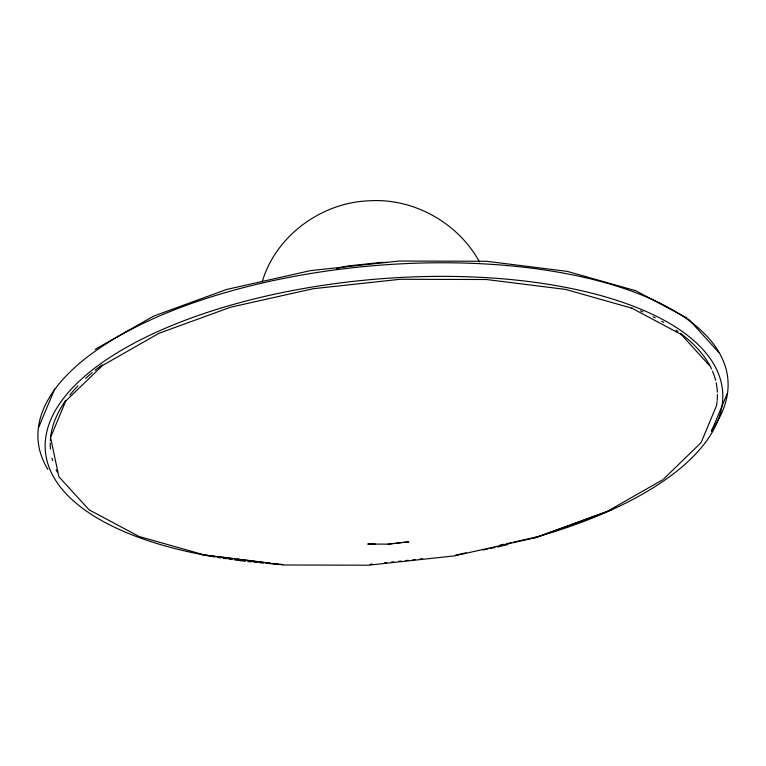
<?xml version="1.0" encoding="UTF-8"?>
<svg xmlns="http://www.w3.org/2000/svg" width="766" height="766" viewBox="0 0 766 766"><rect width="100%" height="100%" fill="white"/><g stroke="black" fill="none" stroke-linecap="round" stroke-linejoin="round"><path stroke-width="1.15" d="M262.211 281.84C275.722 235.65 321.758 202.253 369.518 200.797C413.784 197.896 458.422 223.165 479.487 261.924M38.712 427.256L54.74 388.85M50.46 437.683L65.981 400.474M711.394 431.517L727.432 393.092M65.225 401.48L102.52 365.497L158.983 333.296L230.537 307.233L312.94 288.744L400.178 279.284L486.305 279.504L565.471 289.395L632.266 308.277L631.778 308.124L681.568 334.665M663.366 479.277L701.12 442.576L716.603 405.473L717.033 401.614M95.156 349.353L153.593 316.128L226.669 289.443L310.374 270.647L399.009 261.043L486.515 261.273L567.3 271.384L635.282 290.601M662.446 479.909L606.643 511.726L535.693 537.636L454.43 555.877L368.389 565.203L283.43 564.982L205.355 555.226L139.469 536.602M611.335 509.974L538.776 536.478L513.383 542.175M336.427 268.579L347.888 266.003L380.654 262.451L387.586 262.47M455.684 555.13L466.063 552.793M499.537 545.277L504.152 544.243M506.46 543.726L511.075 542.692M393.868 543.477L388.132 544.099L408.776 541.859L403.04 542.481M396.156 543.228L400.752 542.73M370.074 564.408L372.448 564.149M384.34 562.857L386.715 562.598M391.474 562.091L393.848 561.832M398.607 561.315L400.991 561.057M405.741 560.54L408.125 560.281M412.874 559.764L415.258 559.506M420.007 558.988L422.392 558.74M390.009 544.147L367.737 544.052L375.235 544.109M200.979 554.46L209.204 555.494M211.55 555.781L215.074 556.221M217.42 556.518L233.86 558.567M236.206 558.864L239.729 559.304M242.075 559.601L264.385 562.388M266.731 562.675L270.254 563.115M272.6 563.412L280.825 564.437M635.751 290.754L687.131 318.11M138.522 536.171L89.143 509.859L58.896 476.768L50.719 438.305M688.529 319.154L718.843 352.465M681.06 334.311L710.522 366.684A334.694 139.852 -5.1 0 1 711.518 368.973M47.865 469.405A346.232 144.678 -5.1 0 1 394.93 264.174A346.232 144.678 -5.1 0 1 711.643 430.233M717.426 394.519A334.694 139.852 -5.1 0 1 717.158 400.436M57.22 471.971A334.694 139.852 -5.1 0 1 56.129 469.75M52.663 460.634A334.694 139.852 -5.1 0 1 52.021 458.317M50.441 448.933A334.694 139.852 -5.1 0 1 50.23 443.016M50.317 440.651A334.694 139.852 -5.1 0 1 50.489 438.286M50.613 437.099A334.694 139.852 -5.1 0 1 65.369 400.991M69.936 394.93A334.694 139.852 -5.1 0 1 78.008 385.786M85.629 378.385A334.694 139.852 -5.1 0 1 92.14 372.726M95.08 370.332A334.694 139.852 -5.1 0 1 102.242 364.836M640.5 310.852A334.694 139.852 -5.1 0 1 642.856 311.886M653.092 316.722A334.694 139.852 -5.1 0 1 655.284 317.833M661.642 321.251A334.694 139.852 -5.1 0 1 663.691 322.409M676.11 330.223A334.694 139.852 -5.1 0 1 677.872 331.458M680.438 333.325A334.694 139.852 -5.1 0 1 709.843 365.641M712.524 371.223A334.694 139.852 -5.1 0 1 715.626 380.396M716.162 382.732A334.694 139.852 -5.1 0 1 717.359 392.154M215.007 556.987A339.932 142.045 -5.1 0 1 129.071 345.897A339.932 142.045 -5.1 0 1 652.785 314.51A339.932 142.045 -5.1 0 1 533.586 537.895M507.667 544.607A339.932 142.045 -5.1 0 1 497.22 547.02M494.884 547.537A339.932 142.045 -5.1 0 1 490.192 548.552M487.837 549.04A339.932 142.045 -5.1 0 1 483.116 550.017M282.893 564.494A339.932 142.045 -5.1 0 1 280.595 564.351M276.919 564.121A339.932 142.045 -5.1 0 1 265.898 563.297M263.456 563.087A339.932 142.045 -5.1 0 1 259.808 562.761M257.376 562.541A339.932 142.045 -5.1 0 1 253.747 562.177M251.334 561.928A339.932 142.045 -5.1 0 1 247.724 561.535M245.331 561.267A339.932 142.045 -5.1 0 1 234.635 559.946M232.29 559.62A339.932 142.045 -5.1 0 1 228.785 559.132M226.458 558.797A339.932 142.045 -5.1 0 1 222.992 558.27M220.694 557.916A339.932 142.045 -5.1 0 1 217.276 557.37"/></g></svg>
